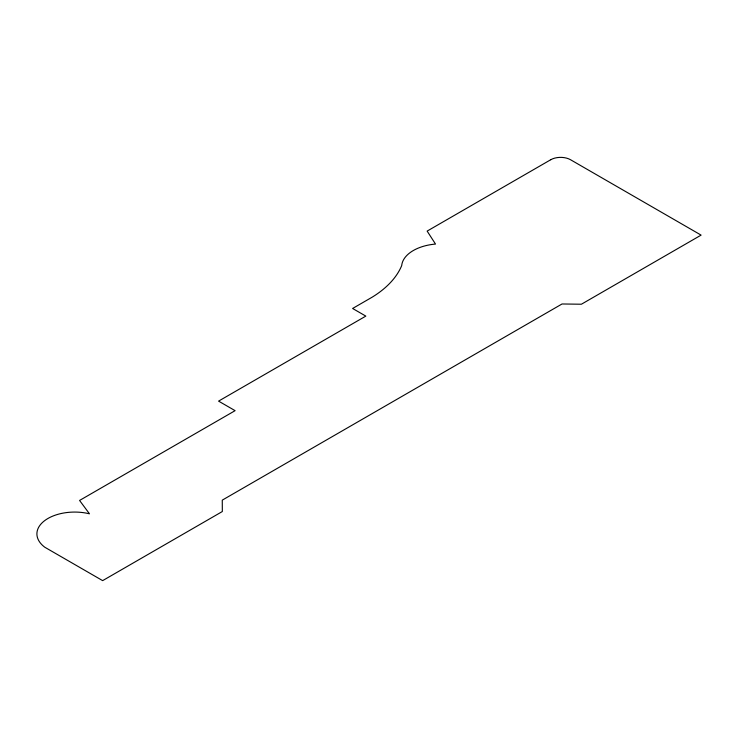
<?xml version="1.0" encoding="UTF-8"?>
<svg xmlns="http://www.w3.org/2000/svg" width="738" height="738" viewBox="0 0 738 738"><rect width="100%" height="100%" fill="white"/><g stroke="black" fill="none" stroke-linecap="round" stroke-linejoin="round"><path stroke-width="1.11" d="M550.742 159.731L427.145 231.095L435.503 244.057A39.797 22.979 0 0 0 401.712 265.551A120.285 69.446 0 0 1 371.97 297.294L352.607 308.475L365.827 316.104L218.577 401.121L235.099 410.66L79.575 500.447L89.483 513.814A37.786 21.817 0 0 0 44.769 520.558A37.786 21.817 0 0 0 44.806 547.236L102.647 580.631L222.332 511.526L222.267 500.143L562.033 303.982L581.406 304.222L701.1 235.118L570.529 159.731A13.994 8.081 0 0 0 550.742 159.731"/></g></svg>
